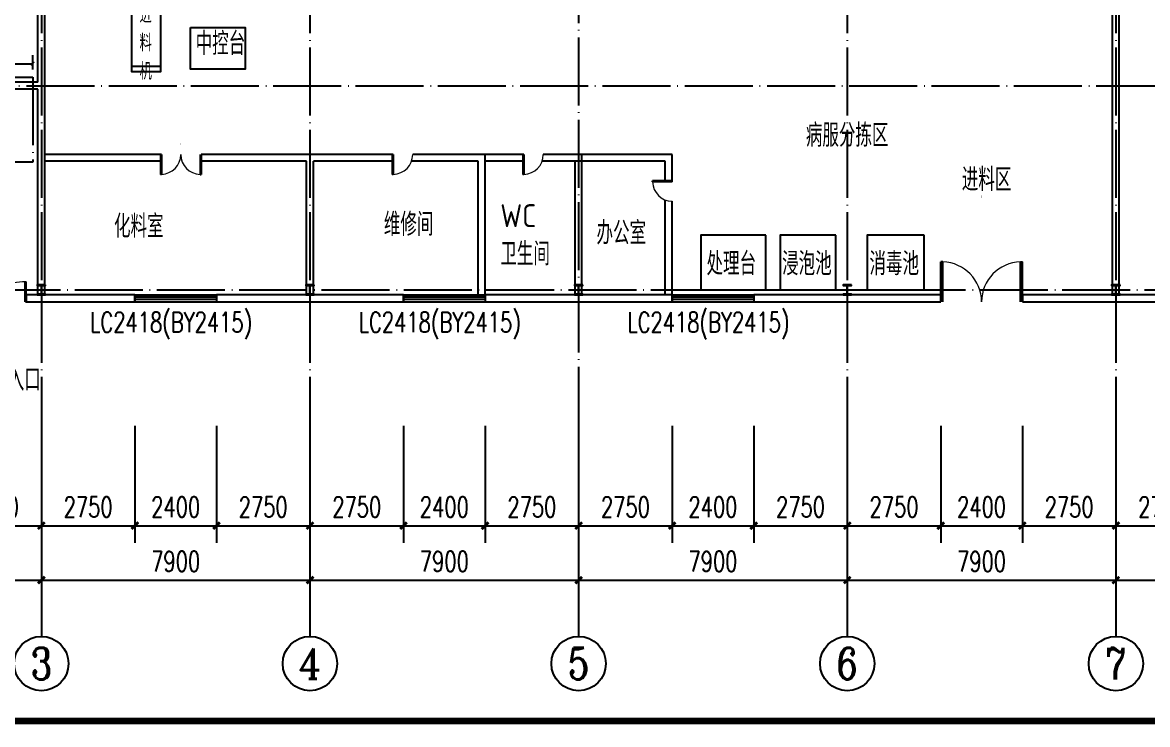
# Model space of a CAD drawing. Extents: x -2187 to 96136, y -11110 to 52208.
# Drawn here: x 28771 to 61855, y -11110 to 9519 of the extents above; entities that cross this region are included whole.
import ezdxf
from ezdxf.enums import TextEntityAlignment as Align

# ---------------------------------------------------------------- set-up
doc = ezdxf.new("R2010")
doc.units = 0
doc.header["$LTSCALE"] = 1000
doc.header["$MEASUREMENT"] = 0
doc.linetypes.add('DOTE', pattern=[2.42, 2, -0.2, 0.02, -0.2])
for name, color, linetype in [('AXIS', 3, 'Continuous'), ('AXIS_TEXT', 7, 'Continuous'), ('COLUMN', 4, 'Continuous'), ('DIM_SYMB', 3, 'Continuous'), ('DOTE', 14, 'DOTE'), ('PUB_TEXT', 7, 'Continuous'), ('WALL', 4, 'Continuous'), ('WINDOW', 2, 'Continuous'), ('WINDOW_TEXT', 7, 'Continuous')]:
    doc.layers.add(name, color=color, linetype=linetype)
doc.styles.add('_TCH_AXIS', font='COMPLEX', dxfattribs={"bigfont": 'GBCBIG'})
doc.styles.add('_TCH_DIM_T3', font='SIMPLEX', dxfattribs={"width": 0.705882, "bigfont": 'GBCBIG'})
doc.styles.add('_TCH_WINDOW', font='SIMPLEX', dxfattribs={"bigfont": 'GBCBIG'})
doc.styles.add('COMPLEX', font='COMPLEX')
doc.styles.get("Standard").update_dxf_attribs({"font": 'gbenor.shx', "bigfont": 'gbcbig.shx'})
doc.dimstyles.new('_TCH_ARCH&&200', dxfattribs={"dimtxt": 595, "dimasz": 200, "dimexe": 500, "dimexo": 600, "dimgap": 252.5, "dimtad": 1, "dimdec": 0, "dimzin": 0, "dimdsep": 46, "dimtxsty": '_TCH_DIM_T3', "dimblk": 'ARCHTICK', "dimcen": 0.09, "dimclrt": 7, "dimazin": 2, "dimtfac": 1, "dimtdec": 0, "dimtix": 1, "dimtmove": 2, "dimatfit": 3, "dimfxl": 0, "dimtolj": 1, "dimtzin": 0, "dimarcsym": 0})
doc.dimstyles.get("Standard").update_dxf_attribs({"dimscale": 100, "dimtxt": 3.5, "dimasz": 1, "dimexe": 2.5, "dimexo": 3, "dimgap": 1.5, "dimtad": 1, "dimdec": 0, "dimzin": 0, "dimdsep": 46, "dimtxsty": 'Standard', "dimblk": 'ARCHTICK', "dimcen": 0.09, "dimadec": 0, "dimazin": 0, "dimtfac": 1, "dimtdec": 0, "dimtix": 1, "dimtmove": 2, "dimatfit": 3, "dimfxl": 0, "dimtolj": 1, "dimtzin": 0, "dimarcsym": 0})

# ---------------------------------------------------------------- blocks, each defined once
blk = doc.blocks.new('_ArchTick')
at = {"color": 0, "linetype": 'ByBlock', "const_width": 0.4}
blk.add_lwpolyline([(-0.5, -0.5), (0.5, 0.5)], dxfattribs=at)
blk = doc.blocks.new('*D237')
at = {"layer": 'AXIS', "color": 0, "lineweight": -2}
for p, q in [((26576, -2337), (26576, -5767)), ((29326, -2337), (29326, -5767)), ((26576, -5267), (29326, -5267))]:
    blk.add_line(p, q, dxfattribs=at)
at = {"layer": 'Defpoints', "color": 0}
for p in [(26576, -1737), (29326, -1737), (29326, -5267)]:
    blk.add_point(p, dxfattribs=at)
at = {"layer": 'AXIS', "color": 0, "lineweight": -2, "xscale": 200, "yscale": 200, "zscale": 200, "rotation": 180}
blk.add_blockref('_ArchTick', (26576, -5267), dxfattribs=at)
at = {"layer": 'AXIS', "color": 0, "lineweight": -2, "xscale": 200, "yscale": 200, "zscale": 200}
blk.add_blockref('_ArchTick', (29326, -5267), dxfattribs=at)
at = {"layer": 'AXIS', "color": 7, "insert": (27951, -4717), "char_height": 595, "attachment_point": 5, "style": '_TCH_DIM_T3'}
blk.add_mtext('\\A1;2750', dxfattribs=at)
blk = doc.blocks.new('*D236')
at = {"layer": 'AXIS', "color": 0, "lineweight": -2}
for p, q in [((29326, -2337), (29326, -5767)), ((32076, -2337), (32076, -5767)), ((29326, -5267), (32076, -5267))]:
    blk.add_line(p, q, dxfattribs=at)
at = {"layer": 'Defpoints', "color": 0}
for p in [(29326, -1737), (32076, -1737), (32076, -5267)]:
    blk.add_point(p, dxfattribs=at)
at = {"layer": 'AXIS', "color": 0, "lineweight": -2, "xscale": 200, "yscale": 200, "zscale": 200, "rotation": 180}
blk.add_blockref('_ArchTick', (29326, -5267), dxfattribs=at)
at = {"layer": 'AXIS', "color": 0, "lineweight": -2, "xscale": 200, "yscale": 200, "zscale": 200}
blk.add_blockref('_ArchTick', (32076, -5267), dxfattribs=at)
at = {"layer": 'AXIS', "color": 7, "insert": (30701, -4717), "char_height": 595, "attachment_point": 5, "style": '_TCH_DIM_T3'}
blk.add_mtext('\\A1;2750', dxfattribs=at)
blk = doc.blocks.new('*D235')
at = {"layer": 'AXIS', "color": 0, "lineweight": -2}
for p, q in [((32076, -2337), (32076, -5767)), ((34476, -2337), (34476, -5767)), ((32076, -5267), (34476, -5267))]:
    blk.add_line(p, q, dxfattribs=at)
at = {"layer": 'Defpoints', "color": 0}
for p in [(32076, -1737), (34476, -1737), (34476, -5267)]:
    blk.add_point(p, dxfattribs=at)
at = {"layer": 'AXIS', "color": 0, "lineweight": -2, "xscale": 200, "yscale": 200, "zscale": 200, "rotation": 180}
blk.add_blockref('_ArchTick', (32076, -5267), dxfattribs=at)
at = {"layer": 'AXIS', "color": 0, "lineweight": -2, "xscale": 200, "yscale": 200, "zscale": 200}
blk.add_blockref('_ArchTick', (34476, -5267), dxfattribs=at)
at = {"layer": 'AXIS', "color": 7, "insert": (33276, -4717), "char_height": 595, "attachment_point": 5, "style": '_TCH_DIM_T3'}
blk.add_mtext('\\A1;2400', dxfattribs=at)
blk = doc.blocks.new('*D234')
at = {"layer": 'AXIS', "color": 0, "lineweight": -2}
for p, q in [((34476, -2337), (34476, -5767)), ((37226, -2337), (37226, -5767)), ((34476, -5267), (37226, -5267))]:
    blk.add_line(p, q, dxfattribs=at)
at = {"layer": 'Defpoints', "color": 0}
for p in [(34476, -1737), (37226, -1737), (37226, -5267)]:
    blk.add_point(p, dxfattribs=at)
at = {"layer": 'AXIS', "color": 0, "lineweight": -2, "xscale": 200, "yscale": 200, "zscale": 200, "rotation": 180}
blk.add_blockref('_ArchTick', (34476, -5267), dxfattribs=at)
at = {"layer": 'AXIS', "color": 0, "lineweight": -2, "xscale": 200, "yscale": 200, "zscale": 200}
blk.add_blockref('_ArchTick', (37226, -5267), dxfattribs=at)
at = {"layer": 'AXIS', "color": 7, "insert": (35851, -4717), "char_height": 595, "attachment_point": 5, "style": '_TCH_DIM_T3'}
blk.add_mtext('\\A1;2750', dxfattribs=at)
blk = doc.blocks.new('*D233')
at = {"layer": 'AXIS', "color": 0, "lineweight": -2}
for p, q in [((37226, -2337), (37226, -5767)), ((39976, -2337), (39976, -5767)), ((37226, -5267), (39976, -5267))]:
    blk.add_line(p, q, dxfattribs=at)
at = {"layer": 'Defpoints', "color": 0}
for p in [(37226, -1737), (39976, -1737), (39976, -5267)]:
    blk.add_point(p, dxfattribs=at)
at = {"layer": 'AXIS', "color": 0, "lineweight": -2, "xscale": 200, "yscale": 200, "zscale": 200, "rotation": 180}
blk.add_blockref('_ArchTick', (37226, -5267), dxfattribs=at)
at = {"layer": 'AXIS', "color": 0, "lineweight": -2, "xscale": 200, "yscale": 200, "zscale": 200}
blk.add_blockref('_ArchTick', (39976, -5267), dxfattribs=at)
at = {"layer": 'AXIS', "color": 7, "insert": (38601, -4717), "char_height": 595, "attachment_point": 5, "style": '_TCH_DIM_T3'}
blk.add_mtext('\\A1;2750', dxfattribs=at)
blk = doc.blocks.new('*D232')
at = {"layer": 'AXIS', "color": 0, "lineweight": -2}
for p, q in [((39976, -2337), (39976, -5767)), ((42376, -2337), (42376, -5767)), ((39976, -5267), (42376, -5267))]:
    blk.add_line(p, q, dxfattribs=at)
at = {"layer": 'Defpoints', "color": 0}
for p in [(39976, -1737), (42376, -1737), (42376, -5267)]:
    blk.add_point(p, dxfattribs=at)
at = {"layer": 'AXIS', "color": 0, "lineweight": -2, "xscale": 200, "yscale": 200, "zscale": 200, "rotation": 180}
blk.add_blockref('_ArchTick', (39976, -5267), dxfattribs=at)
at = {"layer": 'AXIS', "color": 0, "lineweight": -2, "xscale": 200, "yscale": 200, "zscale": 200}
blk.add_blockref('_ArchTick', (42376, -5267), dxfattribs=at)
at = {"layer": 'AXIS', "color": 7, "insert": (41176, -4717), "char_height": 595, "attachment_point": 5, "style": '_TCH_DIM_T3'}
blk.add_mtext('\\A1;2400', dxfattribs=at)
blk = doc.blocks.new('*D231')
at = {"layer": 'AXIS', "color": 0, "lineweight": -2}
for p, q in [((42376, -2337), (42376, -5767)), ((45126, -2337), (45126, -5767)), ((42376, -5267), (45126, -5267))]:
    blk.add_line(p, q, dxfattribs=at)
at = {"layer": 'Defpoints', "color": 0}
for p in [(42376, -1737), (45126, -1737), (45126, -5267)]:
    blk.add_point(p, dxfattribs=at)
at = {"layer": 'AXIS', "color": 0, "lineweight": -2, "xscale": 200, "yscale": 200, "zscale": 200, "rotation": 180}
blk.add_blockref('_ArchTick', (42376, -5267), dxfattribs=at)
at = {"layer": 'AXIS', "color": 0, "lineweight": -2, "xscale": 200, "yscale": 200, "zscale": 200}
blk.add_blockref('_ArchTick', (45126, -5267), dxfattribs=at)
at = {"layer": 'AXIS', "color": 7, "insert": (43751, -4717), "char_height": 595, "attachment_point": 5, "style": '_TCH_DIM_T3'}
blk.add_mtext('\\A1;2750', dxfattribs=at)
blk = doc.blocks.new('*D230')
at = {"layer": 'AXIS', "color": 0, "lineweight": -2}
for p, q in [((45126, -2337), (45126, -5767)), ((47876, -2337), (47876, -5767)), ((45126, -5267), (47876, -5267))]:
    blk.add_line(p, q, dxfattribs=at)
at = {"layer": 'Defpoints', "color": 0}
for p in [(45126, -1737), (47876, -1737), (47876, -5267)]:
    blk.add_point(p, dxfattribs=at)
at = {"layer": 'AXIS', "color": 0, "lineweight": -2, "xscale": 200, "yscale": 200, "zscale": 200, "rotation": 180}
blk.add_blockref('_ArchTick', (45126, -5267), dxfattribs=at)
at = {"layer": 'AXIS', "color": 0, "lineweight": -2, "xscale": 200, "yscale": 200, "zscale": 200}
blk.add_blockref('_ArchTick', (47876, -5267), dxfattribs=at)
at = {"layer": 'AXIS', "color": 7, "insert": (46501, -4717), "char_height": 595, "attachment_point": 5, "style": '_TCH_DIM_T3'}
blk.add_mtext('\\A1;2750', dxfattribs=at)
blk = doc.blocks.new('*D229')
at = {"layer": 'AXIS', "color": 0, "lineweight": -2}
for p, q in [((47876, -2337), (47876, -5767)), ((50276, -2337), (50276, -5767)), ((47876, -5267), (50276, -5267))]:
    blk.add_line(p, q, dxfattribs=at)
at = {"layer": 'Defpoints', "color": 0}
for p in [(47876, -1737), (50276, -1737), (50276, -5267)]:
    blk.add_point(p, dxfattribs=at)
at = {"layer": 'AXIS', "color": 0, "lineweight": -2, "xscale": 200, "yscale": 200, "zscale": 200, "rotation": 180}
blk.add_blockref('_ArchTick', (47876, -5267), dxfattribs=at)
at = {"layer": 'AXIS', "color": 0, "lineweight": -2, "xscale": 200, "yscale": 200, "zscale": 200}
blk.add_blockref('_ArchTick', (50276, -5267), dxfattribs=at)
at = {"layer": 'AXIS', "color": 7, "insert": (49076, -4717), "char_height": 595, "attachment_point": 5, "style": '_TCH_DIM_T3'}
blk.add_mtext('\\A1;2400', dxfattribs=at)
blk = doc.blocks.new('*D228')
at = {"layer": 'AXIS', "color": 0, "lineweight": -2}
for p, q in [((50276, -2337), (50276, -5767)), ((53026, -2337), (53026, -5767)), ((50276, -5267), (53026, -5267))]:
    blk.add_line(p, q, dxfattribs=at)
at = {"layer": 'Defpoints', "color": 0}
for p in [(50276, -1737), (53026, -1737), (53026, -5267)]:
    blk.add_point(p, dxfattribs=at)
at = {"layer": 'AXIS', "color": 0, "lineweight": -2, "xscale": 200, "yscale": 200, "zscale": 200, "rotation": 180}
blk.add_blockref('_ArchTick', (50276, -5267), dxfattribs=at)
at = {"layer": 'AXIS', "color": 0, "lineweight": -2, "xscale": 200, "yscale": 200, "zscale": 200}
blk.add_blockref('_ArchTick', (53026, -5267), dxfattribs=at)
at = {"layer": 'AXIS', "color": 7, "insert": (51651, -4717), "char_height": 595, "attachment_point": 5, "style": '_TCH_DIM_T3'}
blk.add_mtext('\\A1;2750', dxfattribs=at)
blk = doc.blocks.new('*D227')
at = {"layer": 'AXIS', "color": 0, "lineweight": -2}
for p, q in [((53026, -2337), (53026, -5767)), ((55776, -2337), (55776, -5767)), ((53026, -5267), (55776, -5267))]:
    blk.add_line(p, q, dxfattribs=at)
at = {"layer": 'Defpoints', "color": 0}
for p in [(53026, -1737), (55776, -1737), (55776, -5267)]:
    blk.add_point(p, dxfattribs=at)
at = {"layer": 'AXIS', "color": 0, "lineweight": -2, "xscale": 200, "yscale": 200, "zscale": 200, "rotation": 180}
blk.add_blockref('_ArchTick', (53026, -5267), dxfattribs=at)
at = {"layer": 'AXIS', "color": 0, "lineweight": -2, "xscale": 200, "yscale": 200, "zscale": 200}
blk.add_blockref('_ArchTick', (55776, -5267), dxfattribs=at)
at = {"layer": 'AXIS', "color": 7, "insert": (54401, -4717), "char_height": 595, "attachment_point": 5, "style": '_TCH_DIM_T3'}
blk.add_mtext('\\A1;2750', dxfattribs=at)
blk = doc.blocks.new('*D226')
at = {"layer": 'AXIS', "color": 0, "lineweight": -2}
for p, q in [((55776, -2337), (55776, -5767)), ((58176, -2337), (58176, -5767)), ((55776, -5267), (58176, -5267))]:
    blk.add_line(p, q, dxfattribs=at)
at = {"layer": 'Defpoints', "color": 0}
for p in [(55776, -1737), (58176, -1737), (58176, -5267)]:
    blk.add_point(p, dxfattribs=at)
at = {"layer": 'AXIS', "color": 0, "lineweight": -2, "xscale": 200, "yscale": 200, "zscale": 200, "rotation": 180}
blk.add_blockref('_ArchTick', (55776, -5267), dxfattribs=at)
at = {"layer": 'AXIS', "color": 0, "lineweight": -2, "xscale": 200, "yscale": 200, "zscale": 200}
blk.add_blockref('_ArchTick', (58176, -5267), dxfattribs=at)
at = {"layer": 'AXIS', "color": 7, "insert": (56976, -4717), "char_height": 595, "attachment_point": 5, "style": '_TCH_DIM_T3'}
blk.add_mtext('\\A1;2400', dxfattribs=at)
blk = doc.blocks.new('*D225')
at = {"layer": 'AXIS', "color": 0, "lineweight": -2}
for p, q in [((58176, -2337), (58176, -5767)), ((60926, -2337), (60926, -5767)), ((58176, -5267), (60926, -5267))]:
    blk.add_line(p, q, dxfattribs=at)
at = {"layer": 'Defpoints', "color": 0}
for p in [(58176, -1737), (60926, -1737), (60926, -5267)]:
    blk.add_point(p, dxfattribs=at)
at = {"layer": 'AXIS', "color": 0, "lineweight": -2, "xscale": 200, "yscale": 200, "zscale": 200, "rotation": 180}
blk.add_blockref('_ArchTick', (58176, -5267), dxfattribs=at)
at = {"layer": 'AXIS', "color": 0, "lineweight": -2, "xscale": 200, "yscale": 200, "zscale": 200}
blk.add_blockref('_ArchTick', (60926, -5267), dxfattribs=at)
at = {"layer": 'AXIS', "color": 7, "insert": (59551, -4717), "char_height": 595, "attachment_point": 5, "style": '_TCH_DIM_T3'}
blk.add_mtext('\\A1;2750', dxfattribs=at)
blk = doc.blocks.new('*D224')
at = {"layer": 'AXIS', "color": 0, "lineweight": -2}
for p, q in [((60926, -2337), (60926, -5767)), ((63676, -2337), (63676, -5767)), ((60926, -5267), (63676, -5267))]:
    blk.add_line(p, q, dxfattribs=at)
at = {"layer": 'Defpoints', "color": 0}
for p in [(60926, -1737), (63676, -1737), (63676, -5267)]:
    blk.add_point(p, dxfattribs=at)
at = {"layer": 'AXIS', "color": 0, "lineweight": -2, "xscale": 200, "yscale": 200, "zscale": 200, "rotation": 180}
blk.add_blockref('_ArchTick', (60926, -5267), dxfattribs=at)
at = {"layer": 'AXIS', "color": 0, "lineweight": -2, "xscale": 200, "yscale": 200, "zscale": 200}
blk.add_blockref('_ArchTick', (63676, -5267), dxfattribs=at)
at = {"layer": 'AXIS', "color": 7, "insert": (62301, -4717), "char_height": 595, "attachment_point": 5, "style": '_TCH_DIM_T3'}
blk.add_mtext('\\A1;2750', dxfattribs=at)
blk = doc.blocks.new('*D209')
at = {"layer": 'AXIS', "color": 0, "lineweight": -2}
for p, q in [((21426, -3937), (21426, -7367)), ((29326, -3937), (29326, -7367)), ((21426, -6867), (29326, -6867))]:
    blk.add_line(p, q, dxfattribs=at)
at = {"layer": 'Defpoints', "color": 0}
for p in [(21426, -3337), (29326, -3337), (29326, -6867)]:
    blk.add_point(p, dxfattribs=at)
at = {"layer": 'AXIS', "color": 0, "lineweight": -2, "xscale": 200, "yscale": 200, "zscale": 200, "rotation": 180}
blk.add_blockref('_ArchTick', (21426, -6867), dxfattribs=at)
at = {"layer": 'AXIS', "color": 0, "lineweight": -2, "xscale": 200, "yscale": 200, "zscale": 200}
blk.add_blockref('_ArchTick', (29326, -6867), dxfattribs=at)
at = {"layer": 'AXIS', "color": 7, "insert": (25376, -6317), "char_height": 595, "attachment_point": 5, "style": '_TCH_DIM_T3'}
blk.add_mtext('\\A1;7900', dxfattribs=at)
blk = doc.blocks.new('*D208')
at = {"layer": 'AXIS', "color": 0, "lineweight": -2}
for p, q in [((29326, -3937), (29326, -7367)), ((37226, -3937), (37226, -7367)), ((29326, -6867), (37226, -6867))]:
    blk.add_line(p, q, dxfattribs=at)
at = {"layer": 'Defpoints', "color": 0}
for p in [(29326, -3337), (37226, -3337), (37226, -6867)]:
    blk.add_point(p, dxfattribs=at)
at = {"layer": 'AXIS', "color": 0, "lineweight": -2, "xscale": 200, "yscale": 200, "zscale": 200, "rotation": 180}
blk.add_blockref('_ArchTick', (29326, -6867), dxfattribs=at)
at = {"layer": 'AXIS', "color": 0, "lineweight": -2, "xscale": 200, "yscale": 200, "zscale": 200}
blk.add_blockref('_ArchTick', (37226, -6867), dxfattribs=at)
at = {"layer": 'AXIS', "color": 7, "insert": (33276, -6317), "char_height": 595, "attachment_point": 5, "style": '_TCH_DIM_T3'}
blk.add_mtext('\\A1;7900', dxfattribs=at)
blk = doc.blocks.new('*D207')
at = {"layer": 'AXIS', "color": 0, "lineweight": -2}
for p, q in [((37226, -3937), (37226, -7367)), ((45126, -3937), (45126, -7367)), ((37226, -6867), (45126, -6867))]:
    blk.add_line(p, q, dxfattribs=at)
at = {"layer": 'Defpoints', "color": 0}
for p in [(37226, -3337), (45126, -3337), (45126, -6867)]:
    blk.add_point(p, dxfattribs=at)
at = {"layer": 'AXIS', "color": 0, "lineweight": -2, "xscale": 200, "yscale": 200, "zscale": 200, "rotation": 180}
blk.add_blockref('_ArchTick', (37226, -6867), dxfattribs=at)
at = {"layer": 'AXIS', "color": 0, "lineweight": -2, "xscale": 200, "yscale": 200, "zscale": 200}
blk.add_blockref('_ArchTick', (45126, -6867), dxfattribs=at)
at = {"layer": 'AXIS', "color": 7, "insert": (41176, -6317), "char_height": 595, "attachment_point": 5, "style": '_TCH_DIM_T3'}
blk.add_mtext('\\A1;7900', dxfattribs=at)
blk = doc.blocks.new('*D206')
at = {"layer": 'AXIS', "color": 0, "lineweight": -2}
for p, q in [((45126, -3937), (45126, -7367)), ((53026, -3937), (53026, -7367)), ((45126, -6867), (53026, -6867))]:
    blk.add_line(p, q, dxfattribs=at)
at = {"layer": 'Defpoints', "color": 0}
for p in [(45126, -3337), (53026, -3337), (53026, -6867)]:
    blk.add_point(p, dxfattribs=at)
at = {"layer": 'AXIS', "color": 0, "lineweight": -2, "xscale": 200, "yscale": 200, "zscale": 200, "rotation": 180}
blk.add_blockref('_ArchTick', (45126, -6867), dxfattribs=at)
at = {"layer": 'AXIS', "color": 0, "lineweight": -2, "xscale": 200, "yscale": 200, "zscale": 200}
blk.add_blockref('_ArchTick', (53026, -6867), dxfattribs=at)
at = {"layer": 'AXIS', "color": 7, "insert": (49076, -6317), "char_height": 595, "attachment_point": 5, "style": '_TCH_DIM_T3'}
blk.add_mtext('\\A1;7900', dxfattribs=at)
blk = doc.blocks.new('*D205')
at = {"layer": 'AXIS', "color": 0, "lineweight": -2}
for p, q in [((53026, -3937), (53026, -7367)), ((60926, -3937), (60926, -7367)), ((53026, -6867), (60926, -6867))]:
    blk.add_line(p, q, dxfattribs=at)
at = {"layer": 'Defpoints', "color": 0}
for p in [(53026, -3337), (60926, -3337), (60926, -6867)]:
    blk.add_point(p, dxfattribs=at)
at = {"layer": 'AXIS', "color": 0, "lineweight": -2, "xscale": 200, "yscale": 200, "zscale": 200, "rotation": 180}
blk.add_blockref('_ArchTick', (53026, -6867), dxfattribs=at)
at = {"layer": 'AXIS', "color": 0, "lineweight": -2, "xscale": 200, "yscale": 200, "zscale": 200}
blk.add_blockref('_ArchTick', (60926, -6867), dxfattribs=at)
at = {"layer": 'AXIS', "color": 7, "insert": (56976, -6317), "char_height": 595, "attachment_point": 5, "style": '_TCH_DIM_T3'}
blk.add_mtext('\\A1;7900', dxfattribs=at)
blk = doc.blocks.new('*D204')
at = {"layer": 'AXIS', "color": 0, "lineweight": -2}
for p, q in [((60926, -3937), (60926, -7367)), ((68826, -3937), (68826, -7367)), ((60926, -6867), (68826, -6867))]:
    blk.add_line(p, q, dxfattribs=at)
at = {"layer": 'Defpoints', "color": 0}
for p in [(60926, -3337), (68826, -3337), (68826, -6867)]:
    blk.add_point(p, dxfattribs=at)
at = {"layer": 'AXIS', "color": 0, "lineweight": -2, "xscale": 200, "yscale": 200, "zscale": 200, "rotation": 180}
blk.add_blockref('_ArchTick', (60926, -6867), dxfattribs=at)
at = {"layer": 'AXIS', "color": 0, "lineweight": -2, "xscale": 200, "yscale": 200, "zscale": 200}
blk.add_blockref('_ArchTick', (68826, -6867), dxfattribs=at)
at = {"layer": 'AXIS', "color": 7, "insert": (64876, -6317), "char_height": 595, "attachment_point": 5, "style": '_TCH_DIM_T3'}
blk.add_mtext('\\A1;7900', dxfattribs=at)
blk = doc.blocks.new('_AXISO')
blk.add_circle((0, 0), 0.5)
at = {"layer": 'AXIS_TEXT', "style": 'COMPLEX', "width": 1.041667}
blk.add_attdef('A', text='', height=0.56, dxfattribs=at).set_placement((-0.25, -0.28), (0.25, -0.28), align=Align.FIT)
blk = doc.blocks.new('$TCHSYS$WIN2D')
for p, q in [((-0.5, 0.5), (0.5, 0.5)), ((-0.5, 0.5), (-0.5, -0.5)), ((0.5, 0.5), (0.5, -0.5)), ((0.5, 0.167), (-0.5, 0.167)), ((0.5, -0.167), (-0.5, -0.167)), ((-0.5, -0.5), (0.5, -0.5))]:
    blk.add_line(p, q)
blk = doc.blocks.new('*D90')
at = {"color": 0, "lineweight": -2}
for p, q in [((27172, 8134), (27172, 8560)), ((27172, 8310), (29071, 8310)), ((29071, 8134), (29071, 8560))]:
    blk.add_line(p, q, dxfattribs=at)
at = {"layer": 'Defpoints', "color": 0}
for p in [(29071, 8310), (27172, 7834), (29071, 7834)]:
    blk.add_point(p, dxfattribs=at)
at = {"color": 0, "lineweight": -2, "xscale": 100, "yscale": 100, "zscale": 100, "rotation": 180}
blk.add_blockref('_ArchTick', (27172, 8310), dxfattribs=at)
at = {"color": 0, "lineweight": -2, "xscale": 100, "yscale": 100, "zscale": 100}
blk.add_blockref('_ArchTick', (29071, 8310), dxfattribs=at)
at = {"color": 0, "insert": (28121, 8635), "char_height": 350, "attachment_point": 5}
blk.add_mtext('\\A1;1900', dxfattribs=at)

msp = doc.modelspace()

# ---------------------------------------------------------------- linework, layer by layer
for p, q in [((31977.202, 8236.96), (32835.69, 8236.96)), ((32826.736, 5641.741), (32826.736, 5056.741)), ((32856.736, 5641.741), (32856.736, 5056.741)), ((33996.736, 5641.741), (33996.736, 5056.741)), ((34026.736, 5641.741), (34026.736, 5056.741)), ((39645.86, 5641.741), (39645.86, 5056.741)), ((39675.86, 5641.741), (39675.86, 5056.741)), ((43487.034, 5641.741), (43487.034, 5056.741)), ((43517.034, 5641.741), (43517.034, 5056.741)), ((32856.736, 5056.741), (32826.736, 5056.741)), ((33996.736, 5056.741), (34026.736, 5056.741)), ((39675.86, 5056.741), (39645.86, 5056.741)), ((43517.034, 5056.741), (43487.034, 5056.741)), ((47875.665, 4866.122), (47300.131, 4866.122)), ((47300.131, 4836.122), (47300.131, 4866.122)), ((47875.665, 4836.122), (47300.131, 4836.122)), ((55775.665, 1313.27), (55775.665, 2483.27)), ((55835.665, 2483.27), (55775.665, 2483.27)), ((55835.665, 1313.27), (55835.665, 2483.27)), ((58115.665, 1313.27), (58115.665, 2483.27)), ((58115.665, 2483.27), (58175.665, 2483.27)), ((58175.665, 1313.27), (58175.665, 2483.27)), ((28854.065, 1313.27), (28854.065, 1898.27)), ((28854.065, 1898.27), (28884.065, 1898.27)), ((28884.065, 1313.27), (28884.065, 1898.27)), ((28884.065, 1513.27), (28884.065, 1313.27)), ((55775.665, 1513.27), (55775.665, 1313.27)), ((58175.665, 1513.27), (58175.665, 1313.27)), ((28884.065, 1313.27), (28854.065, 1313.27))]:
    msp.add_line(p, q)
at = {"const_width": 200}
msp.add_lwpolyline([(95975.025, -11009.582), (95975.025, -11009.582), (210.843, -11009.582), (210.843, 50068.59), (95974.931, 50068.59), (95974.931, -11009.582)], dxfattribs=at)
for points in [[(32837.115, 11816.603), (31973.83, 11816.603), (31973.83, 8079.648), (32837.115, 8079.648)], [(33715.456, 9376.375), (35321.614, 9376.375), (35321.614, 8145.217), (33715.456, 8145.217)], [(50630.917, 3269.541), (48724.223, 3269.541), (48724.223, 1663.27), (50630.917, 1663.27)], [(52692.894, 3269.541), (51048.314, 3269.541), (51048.314, 1663.27), (52692.894, 1663.27)], [(55286.774, 3269.541), (53609.157, 3269.541), (53609.157, 1663.27), (55286.774, 1663.27)]]:
    msp.add_lwpolyline(points, close=True)
at = {"lineweight": 13}
for centre, radius, start, end in [((32841.736, 5641.741), 585, 271.4692836, 0), ((34011.736, 5641.741), 585, 180, 268.5307164), ((39660.86, 5641.741), 585, 271.4692836, 0), ((43502.034, 5641.741), 585, 271.4692836, 0), ((47885.131, 4851.122), 585, 181.4692836, 269.0729037), ((55805.665, 1313.27), 1170, 0, 88.5307164), ((58145.665, 1313.27), 1170, 91.4692836, 180), ((28806.467, 501.106), 1397.782, 88.0485484, 144.4764625)]:
    msp.add_arc(centre, radius, start, end, dxfattribs=at)
at = {"layer": 'AXIS'}
for p, q in [((29325.665, -3336.73), (29325.665, -8519.661)), ((37225.665, -3336.73), (37225.665, -8519.661)), ((45125.665, -3336.73), (45125.665, -8519.661)), ((53025.665, -3336.73), (53025.665, -8519.661)), ((60925.665, -3336.73), (60925.665, -8519.661))]:
    msp.add_line(p, q, dxfattribs=at)
at = {"layer": 'COLUMN'}
for points in [[(29450.665, 1813.27), (29200.665, 1813.27), (29200.665, 1793.27), (29315.665, 1793.27), (29315.665, 1533.27), (29200.665, 1533.27), (29200.665, 1513.27), (29450.665, 1513.27), (29450.665, 1533.27), (29335.665, 1533.27), (29335.665, 1793.27), (29450.665, 1793.27)], [(37350.665, 1813.27), (37100.665, 1813.27), (37100.665, 1793.27), (37215.665, 1793.27), (37215.665, 1533.27), (37100.665, 1533.27), (37100.665, 1513.27), (37350.665, 1513.27), (37350.665, 1533.27), (37235.665, 1533.27), (37235.665, 1793.27), (37350.665, 1793.27)], [(45250.665, 1813.27), (45000.665, 1813.27), (45000.665, 1793.27), (45115.665, 1793.27), (45115.665, 1533.27), (45000.665, 1533.27), (45000.665, 1513.27), (45250.665, 1513.27), (45250.665, 1533.27), (45135.665, 1533.27), (45135.665, 1793.27), (45250.665, 1793.27)], [(53150.665, 1813.27), (52900.665, 1813.27), (52900.665, 1793.27), (53015.665, 1793.27), (53015.665, 1533.27), (52900.665, 1533.27), (52900.665, 1513.27), (53150.665, 1513.27), (53150.665, 1533.27), (53035.665, 1533.27), (53035.665, 1793.27), (53150.665, 1793.27)], [(61050.665, 1813.27), (60800.665, 1813.27), (60800.665, 1793.27), (60915.665, 1793.27), (60915.665, 1533.27), (60800.665, 1533.27), (60800.665, 1513.27), (61050.665, 1513.27), (61050.665, 1533.27), (60935.665, 1533.27), (60935.665, 1793.27), (61050.665, 1793.27)]]:
    msp.add_lwpolyline(points, close=True, dxfattribs=at)
at = {"layer": 'DIM_SYMB'}
for points in [[(33413.115, 7384.328, 0, 0, 0), (33414.068, 6596.649, 160, 0, 0), (33420.536, 5948.69, 0, 0, 0)], [(56970.851, 2764.385, 0, 0, 0), (56971.817, 3752.614, 160, 0, 0), (56978.284, 4400.573, 0, 0, 0)]]:
    msp.add_lwpolyline(points, format="xyseb", dxfattribs=at)
at = {"layer": 'DOTE'}
for p, q in [((45125.665, 42963.27), (45125.665, -3036.73)), ((29325.665, 42663.27), (29325.665, -3336.73)), ((29325.665, 42663.27), (29325.665, -3336.73)), ((37225.665, 42663.27), (37225.665, -3336.73)), ((53025.665, 42663.27), (53025.665, -3336.73)), ((60925.665, 42663.27), (60925.665, -3336.73)), ((9525.665, 7663.27), (92525.665, 7663.27)), ((8525.665, 1663.27), (96135.668, 1663.27))]:
    msp.add_line(p, q, dxfattribs=at)
msp.add_lwpolyline([(27171.501, 7913.401), (29071.001, 7913.401), (29071.001, 5413.401), (27171.501, 5413.401)], close=True, dxfattribs=at)
at = {"layer": 'WALL'}
for p, q in [((29425.665, 1513.27), (29425.665, 32444.112)), ((29225.665, 7763.27), (29225.665, 32414.112)), ((61025.665, 1513.27), (61025.665, 13761.354)), ((60825.665, 1513.27), (60825.665, 13563.27)), ((29225.665, 7763.27), (24290.885, 7763.27)), ((29225.665, 7563.27), (24290.885, 7563.27)), ((29225.665, 1513.27), (29225.665, 7563.27)), ((32856.736, 5640.825), (29427.181, 5640.825)), ((39675.86, 5640.825), (34026.736, 5640.825)), ((39675.86, 5640.825), (39143.634, 5640.825)), ((42372.564, 5640.825), (40245.859, 5640.825)), ((43517.034, 5640.825), (40245.859, 5640.825)), ((43517.034, 5640.825), (41796.736, 5640.825)), ((42372.564, 3670.039), (42372.564, 5640.825)), ((45222.564, 5640.825), (44087.033, 5640.825)), ((46930.781, 5640.825), (44087.033, 5640.825)), ((45222.564, 3670.039), (45222.564, 5640.825)), ((47875.665, 5640.825), (46740.134, 5640.825)), ((47875.665, 4836.122), (47875.665, 5640.825)), ((32826.736, 5442.741), (29427.181, 5442.741)), ((37125.665, 5442.741), (34026.736, 5442.741)), ((37125.665, 1513.27), (37125.665, 5442.741)), ((37325.665, 1513.27), (37325.665, 5442.741)), ((39645.86, 5442.741), (37325.665, 5442.741)), ((42172.564, 5442.741), (40210.972, 5442.741)), ((42172.564, 3670.039), (42172.564, 5442.741)), ((43487.034, 5442.741), (42372.564, 5442.741)), ((45022.564, 5442.741), (44052.147, 5442.741)), ((45022.564, 3670.039), (45022.564, 5442.741)), ((46900.781, 5442.741), (45025.665, 5442.741)), ((47675.665, 5442.741), (46705.248, 5442.741)), ((47675.665, 4866.122), (47675.665, 5442.741)), ((47675.665, 3670.039), (47675.665, 4304.908)), ((47875.665, 3670.039), (47875.665, 4266.198)), ((42172.564, 1513.27), (42172.564, 3671.268)), ((42372.564, 1513.27), (42372.564, 3682.552)), ((45022.564, 1513.27), (45022.564, 3671.268)), ((45222.564, 1513.27), (45222.564, 3682.552)), ((47675.665, 1513.27), (47675.665, 3671.268)), ((47875.665, 1513.27), (47875.665, 3682.552)), ((32075.665, 1513.27), (28884.065, 1513.27)), ((28884.065, 1513.27), (28884.065, 1313.27)), ((32075.665, 1313.27), (32075.665, 1513.27)), ((39975.665, 1513.27), (34475.665, 1513.27)), ((34475.665, 1513.27), (34475.665, 1313.27)), ((39975.665, 1313.27), (39975.665, 1513.27)), ((47875.665, 1513.27), (42375.665, 1513.27)), ((42375.665, 1513.27), (42375.665, 1313.27)), ((47875.665, 1313.27), (47875.665, 1513.27)), ((55775.665, 1513.27), (50275.665, 1513.27)), ((50275.665, 1513.27), (50275.665, 1313.27)), ((55775.665, 1313.27), (55775.665, 1513.27)), ((63675.665, 1513.27), (58175.665, 1513.27)), ((58175.665, 1513.27), (58175.665, 1313.27)), ((28884.065, 1313.27), (32075.665, 1313.27)), ((34475.665, 1313.27), (39975.665, 1313.27)), ((42375.665, 1313.27), (47875.665, 1313.27)), ((50275.665, 1313.27), (55775.665, 1313.27)), ((58175.665, 1313.27), (63675.665, 1313.27))]:
    msp.add_line(p, q, dxfattribs=at)

# ---------------------------------------------------------------- block references
at = {"layer": 'AXIS'}
ref = msp.add_blockref('_AXISO', (29325.665, -9319.661), dxfattribs=dict(at, xscale=1600, yscale=1600, zscale=1600))
ref.add_attrib('A', '3', dxfattribs={"layer": 'AXIS_TEXT', "height": 931.896, "style": '_TCH_AXIS'}).set_placement((29015.033, -9785.609), (29636.297, -9785.609), align=Align.FIT)
ref = msp.add_blockref('_AXISO', (37225.665, -9319.661), dxfattribs=dict(at, xscale=1600, yscale=1600, zscale=1600))
ref.add_attrib('A', '4', dxfattribs={"layer": 'AXIS_TEXT', "height": 890.884, "style": '_TCH_AXIS'}).set_placement((36886.281, -9765.103), (37565.049, -9765.103), align=Align.FIT)
ref = msp.add_blockref('_AXISO', (45125.665, -9319.661), dxfattribs=dict(at, xscale=1600, yscale=1600, zscale=1600))
ref.add_attrib('A', '5', dxfattribs={"layer": 'AXIS_TEXT', "height": 931.896, "style": '_TCH_AXIS'}).set_placement((44815.033, -9785.609), (45436.297, -9785.609), align=Align.FIT)
ref = msp.add_blockref('_AXISO', (53025.665, -9319.661), dxfattribs=dict(at, xscale=1600, yscale=1600, zscale=1600))
ref.add_attrib('A', '6', dxfattribs={"layer": 'AXIS_TEXT', "height": 931.896, "style": '_TCH_AXIS'}).set_placement((52715.033, -9785.609), (53336.297, -9785.609), align=Align.FIT)
ref = msp.add_blockref('_AXISO', (60925.665, -9319.661), dxfattribs=dict(at, xscale=1600, yscale=1600, zscale=1600))
ref.add_attrib('A', '7', dxfattribs={"layer": 'AXIS_TEXT', "height": 931.896, "style": '_TCH_AXIS'}).set_placement((60615.033, -9785.609), (61236.297, -9785.609), align=Align.FIT)
at = {"layer": 'WINDOW'}
ref = msp.add_blockref('$TCHSYS$WIN2D', (33275.665, 1413.27), dxfattribs=dict(at, xscale=2400, yscale=200, zscale=2400))
ref.add_attrib('A', 'LC2418(BY2415)', (30755.665, 415.77), dxfattribs={"layer": 'WINDOW_TEXT', "height": 595, "style": '_TCH_WINDOW', "width": 0.705882})
ref = msp.add_blockref('$TCHSYS$WIN2D', (41175.665, 1413.27), dxfattribs=dict(at, xscale=2400, yscale=200, zscale=2400))
ref.add_attrib('A', 'LC2418(BY2415)', (38655.665, 415.77), dxfattribs={"layer": 'WINDOW_TEXT', "height": 595, "style": '_TCH_WINDOW', "width": 0.705882})
ref = msp.add_blockref('$TCHSYS$WIN2D', (49075.665, 1413.27), dxfattribs=dict(at, xscale=2400, yscale=200, zscale=2400))
ref.add_attrib('A', 'LC2418(BY2415)', (46555.665, 415.77), dxfattribs={"layer": 'WINDOW_TEXT', "height": 595, "style": '_TCH_WINDOW', "width": 0.705882})

# ---------------------------------------------------------------- texts
at = {"attachment_point": 1}
for s, insert, char_height, width in [('称\\P重\\P进\\P料\\P机', (32214.512, 11672.136), 500, 1937.14595), ('中控台', (33863.284, 9239.269), 675.1773, 5461.82045), ('病服分拣区', (51808.622, 6543.022), 675.1773, 5461.82045), ('维修间', (39398.118, 3925.411), 675.1773, 4961.82045), ('WC\\P卫生间', (42822.876, 4180.404), 675.1773, 4961.82045), ('化料室', (31462.909, 3868.26), 675.1773, 4961.82045), ('办公室', (45651.496, 3672.698), 675.1773, 4961.82045)]:
    msp.add_mtext(s, dxfattribs=dict(at, insert=insert, char_height=char_height, width=width))
at = {"layer": 'PUB_TEXT'}
for s, p in [('进料区', (56394.543, 4566.451)), ('处理台', (48887.543, 2092.374)), ('浸泡池', (51109.372, 2092.374)), ('消毒池', (53677.194, 2092.374)), ('传染病布草入口', (25906.88, -1312.598))]:
    msp.add_text(s, height=675.1773, dxfattribs=at).set_placement(p)

# ---------------------------------------------------------------- dimensions: what is measured, and where the dimension line sits
dim = msp.add_linear_dim(base=(29071.000763596, 8309.602441716), p1=(27171.500763596, 7833.640629688), p2=(29071.000763596, 7833.640629688), dimstyle='Standard', override={"dimarcsym": 1})
dim.commit()
dim.dimension.update_dxf_attribs({"geometry": '*D90', "text_midpoint": (28121.250763596, 8634.602441716)})
at = {"layer": 'AXIS'}
for p1, p2, picture, middle in [((26575.665, -1736.73), (29325.665, -1736.73), '*D237', (27950.665, -4716.955)), ((29325.665, -1736.73), (32075.665, -1736.73), '*D236', (30700.665, -4716.955)), ((32075.665, -1736.73), (34475.665, -1736.73), '*D235', (33275.665, -4716.955)), ((34475.665, -1736.73), (37225.665, -1736.73), '*D234', (35850.665, -4716.955)), ((37225.665, -1736.73), (39975.665, -1736.73), '*D233', (38600.665, -4716.955)), ((39975.665, -1736.73), (42375.665, -1736.73), '*D232', (41175.665, -4716.955)), ((42375.665, -1736.73), (45125.665, -1736.73), '*D231', (43750.665, -4716.955)), ((45125.665, -1736.73), (47875.665, -1736.73), '*D230', (46500.665, -4716.955)), ((47875.665, -1736.73), (50275.665, -1736.73), '*D229', (49075.665, -4716.955)), ((50275.665, -1736.73), (53025.665, -1736.73), '*D228', (51650.665, -4716.955)), ((53025.665, -1736.73), (55775.665, -1736.73), '*D227', (54400.665, -4716.955)), ((55775.665, -1736.73), (58175.665, -1736.73), '*D226', (56975.665, -4716.955)), ((58175.665, -1736.73), (60925.665, -1736.73), '*D225', (59550.665, -4716.955)), ((60925.665, -1736.73), (63675.665, -1736.73), '*D224', (62300.665, -4716.955)), ((21425.665, -3336.73), (29325.665, -3336.73), '*D209', (25375.665, -6316.955)), ((29325.665, -3336.73), (37225.665, -3336.73), '*D208', (33275.665, -6316.955)), ((37225.665, -3336.73), (45125.665, -3336.73), '*D207', (41175.665, -6316.955)), ((45125.665, -3336.73), (53025.665, -3336.73), '*D206', (49075.665, -6316.955)), ((53025.665, -3336.73), (60925.665, -3336.73), '*D205', (56975.665, -6316.955)), ((60925.665, -3336.73), (68825.665, -3336.73), '*D204', (64875.665, -6316.955))]:
    dim = msp.add_aligned_dim(p1=p1, p2=p2, distance=-3530.225, dimstyle='_TCH_ARCH&&200', dxfattribs=at)
    dim.commit()
    dim.dimension.update_dxf_attribs({"geometry": picture, "text_midpoint": middle})

doc.saveas('drawing.dxf')
